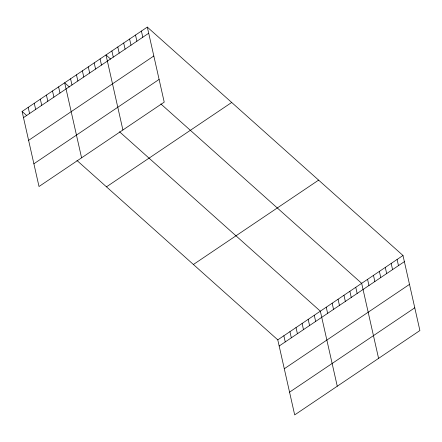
<?xml version="1.0" encoding="UTF-8"?>
<svg xmlns="http://www.w3.org/2000/svg" width="442" height="442" viewBox="0 0 442 442"><rect width="100%" height="100%" fill="white"/><g stroke="black" fill="none" stroke-linecap="round" stroke-linejoin="round"><path stroke-width="0.66" d="M147.313 27.095L164.225 102.141L39.012 186.513L22.1 111.467L147.313 27.095L402.988 255.487L419.9 330.533L294.687 414.905L277.775 339.859L76.941 160.457M23.487 117.627L148.7 33.255M28.614 140.363L153.822 55.99M33.89 163.783L159.103 79.411M106.472 186.833L231.685 102.467M193.403 264.487L318.616 180.121M277.775 339.859L402.988 255.487M279.162 346.02L404.375 261.647M284.289 368.75L409.496 284.383M289.565 392.17L414.778 307.803M110.682 59.123L105.992 54.941L122.904 129.987M160.833 103.925L361.666 283.328L378.579 358.374M69.361 86.969L64.67 82.781L81.582 157.827M119.517 131.771L320.345 311.174L337.263 386.22M22.1 111.467L26.785 115.655M397.087 259.465L398.474 265.625M391.181 263.443L392.568 269.603M385.28 267.421L386.667 273.581M379.374 271.399L380.766 277.559M373.473 275.377L374.86 281.537M367.573 279.35L368.959 285.515M355.766 287.306L357.153 293.466M349.86 291.284L351.252 297.444M343.959 295.262L345.346 301.422M338.058 299.24L339.445 305.4M332.152 303.218L333.544 309.378M326.251 307.196L327.638 313.356M314.268 315.268L315.654 321.433M308.184 319.367L309.571 325.527M302.101 323.467L303.488 329.627M296.018 327.566L297.411 333.727M289.941 331.66L291.328 337.826M283.858 335.76L285.245 341.92M141.407 31.073L142.799 37.233M135.506 35.051L136.893 41.211M129.605 39.029L130.992 45.189M123.699 43.007L125.092 49.167M117.799 46.985L119.185 53.145M111.898 50.963L113.285 57.123M100.091 58.913L101.478 65.079M94.185 62.891L95.577 69.057M88.284 66.869L89.671 73.029M82.383 70.847L83.77 77.007M76.477 74.825L77.864 80.985M70.576 78.803L71.963 84.963M58.593 86.881L59.979 93.041M52.51 90.975L53.896 97.141M46.427 95.074L47.813 101.235M40.344 99.174L41.736 105.334M34.266 103.273L35.653 109.434M28.183 107.367L29.57 113.528"/></g></svg>
